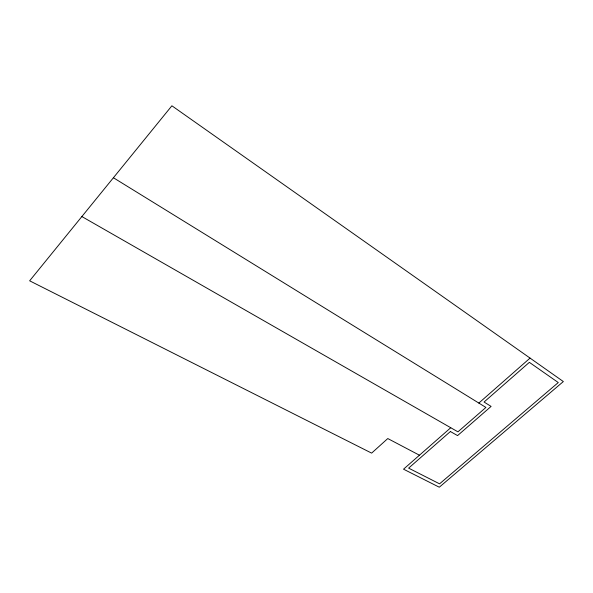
<?xml version="1.0" encoding="UTF-8"?>
<svg xmlns="http://www.w3.org/2000/svg" width="593" height="593" viewBox="0 0 593 593"><rect width="100%" height="100%" fill="white"/><g stroke="black" fill="none" stroke-linecap="round" stroke-linejoin="round"><path stroke-width="0.89" d="M450.747 427.731L403.522 469.189L439.287 487.209L563.35 381.551L171.888 105.791L29.65 280.808L371.626 453.119L387.778 438.546L419.444 455.209M478.833 403.07L530.053 358.098M81.871 216.556L457.937 431.845L485.919 407.435L113.411 177.744M450.391 431.526L408.621 468.129L439.569 483.836L558.272 382.552L529.356 362.345L484.058 402.032L491.093 406.405L457.559 435.603L450.391 431.526"/></g></svg>
